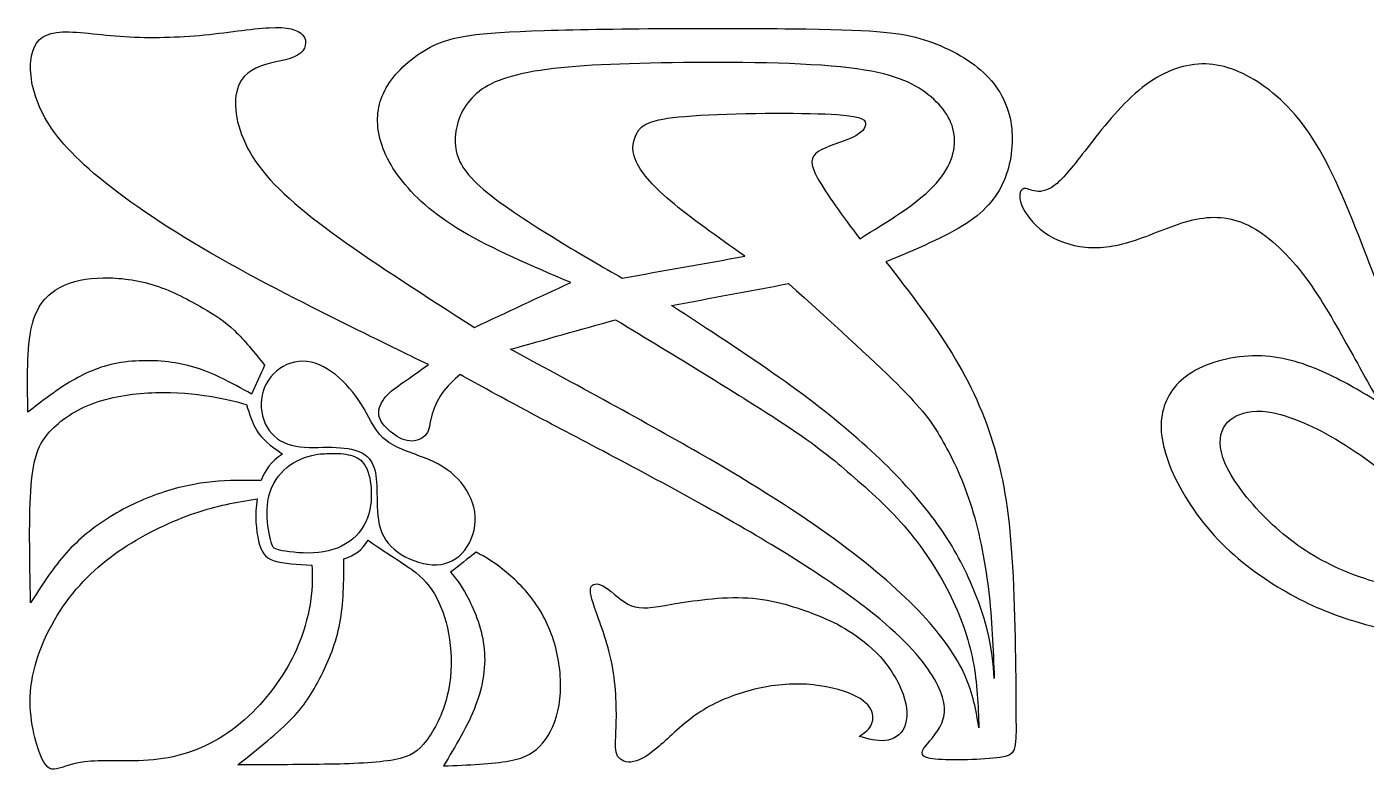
# Model space of a CAD drawing. Header units: millimetres. Extents: x -114 to 112, y -100 to 91.
# Drawn here: x -112.5 to -16.8, y 37.6 to 90.7 of the extents above; entities that cross this region are included whole.
import ezdxf

# ---------------------------------------------------------------- set-up
doc = ezdxf.new("R2010")
doc.units = ezdxf.units.MM
doc.header["$MEASUREMENT"] = 0

msp = doc.modelspace()

# ---------------------------------------------------------------- linework, layer by layer
at = {"color": 5, "linetype": 'ByBlock', "lineweight": -2}
for points, knots in [([(-75.626, 62.665), (-72.37, 60.947), (-67.178, 58.254), (-62.811, 55.775), (-58.444, 53.296), (-54.903, 51.03), (-52.442, 49.117), (-49.981, 47.202), (-48.601, 45.64), (-47.807, 44.364), (-47.013, 43.088), (-46.804, 42.099), (-47.039, 41.278), (-47.273, 40.458), (-47.95, 39.807), (-48.315, 39.325), (-48.679, 38.844), (-48.731, 38.531), (-46.466, 38.297), (-44.148, 38.375), (-42.989, 38.531), (-41.831, 38.687), (-41.831, 38.922), (-41.844, 41.383), (-41.857, 43.843), (-41.883, 48.531), (-42.299, 55.744), (-42.69, 58.27), (-43.38, 60.626), (-44.07, 62.983), (-45.06, 65.17), (-46.401, 67.357), (-47.742, 69.545), (-49.435, 71.732), (-51.127, 73.92), (-48.992, 74.805), (-46.856, 75.69), (-45.385, 76.654), (-43.914, 77.617), (-43.107, 78.659), (-42.625, 79.909), (-42.143, 81.159), (-41.987, 82.617), (-42.221, 83.932), (-42.456, 85.247), (-43.081, 86.419), (-44.161, 87.421), (-45.242, 88.424), (-46.778, 89.257), (-48.393, 89.765), (-50.007, 90.273), (-51.7, 90.455), (-56.817, 90.533), (-61.934, 90.611), (-70.475, 90.585), (-80.552, 90.273), (-82.089, 89.986), (-83.417, 89.348), (-84.745, 88.71), (-85.864, 87.721), (-86.555, 86.705), (-87.244, 85.69), (-87.505, 84.648), (-87.388, 83.515), (-87.271, 82.383), (-86.776, 81.159), (-85.825, 79.896), (-84.875, 78.633), (-83.469, 77.331), (-81.36, 76.081), (-79.25, 74.831), (-76.438, 73.633), (-73.626, 72.435), (-75.917, 71.368), (-78.209, 70.3), (-80.5, 69.233), (-83.964, 71.446), (-87.427, 73.659), (-90.161, 75.625), (-92.895, 77.591), (-94.9, 79.31), (-96.098, 81.055), (-97.296, 82.799), (-97.687, 84.57), (-97.53, 85.755), (-97.374, 86.94), (-96.671, 87.539), (-95.76, 87.877), (-94.848, 88.216), (-93.729, 88.294), (-93.117, 88.658), (-92.505, 89.023), (-92.4, 89.674), (-92.739, 90.09), (-93.078, 90.507), (-93.859, 90.689), (-96.437, 90.559), (-98.233, 90.247), (-100.121, 90.077), (-102.009, 89.908), (-103.988, 89.882), (-105.798, 90.012), (-107.608, 90.143), (-109.248, 90.429), (-110.329, 90.286), (-111.41, 90.143), (-111.931, 89.57), (-112.113, 88.619), (-112.295, 87.669), (-112.139, 86.341), (-111.54, 84.974), (-110.941, 83.607), (-109.899, 82.2), (-107.998, 80.521), (-106.098, 78.841), (-103.337, 76.888), (-99.965, 74.909), (-96.593, 72.93), (-92.609, 70.925), (-89.81, 69.532), (-87.01, 68.139), (-85.396, 67.357), (-83.781, 66.576), (-84.406, 66.134), (-85.031, 65.691), (-85.552, 65.326), (-86.073, 64.962), (-86.489, 64.675), (-86.815, 64.298), (-87.141, 63.92), (-87.375, 63.452), (-87.323, 63.009), (-87.271, 62.566), (-86.932, 62.15), (-86.515, 61.798), (-86.099, 61.446), (-85.604, 61.16), (-85.122, 61.121), (-84.641, 61.082), (-84.172, 61.29), (-83.937, 61.603), (-83.703, 61.915), (-83.703, 62.332), (-83.443, 63.373), (-83.182, 63.998), (-82.818, 64.519), (-82.453, 65.04), (-81.984, 65.457), (-81.516, 65.873), (-80.198, 65.129), (-78.88, 64.384), (-75.626, 62.665)], [0, 0, 0, 0, 0.018868, 0.018868, 0.018868, 0.037736, 0.037736, 0.037736, 0.056604, 0.056604, 0.056604, 0.075472, 0.075472, 0.075472, 0.09434, 0.09434, 0.09434, 0.113208, 0.113208, 0.132075, 0.132075, 0.132075, 0.150943, 0.150943, 0.150943, 0.169811, 0.169811, 0.188679, 0.188679, 0.188679, 0.207547, 0.207547, 0.207547, 0.226415, 0.226415, 0.226415, 0.245283, 0.245283, 0.245283, 0.264151, 0.264151, 0.264151, 0.283019, 0.283019, 0.283019, 0.301887, 0.301887, 0.301887, 0.320755, 0.320755, 0.320755, 0.339623, 0.339623, 0.339623, 0.358491, 0.358491, 0.377358, 0.377358, 0.377358, 0.396226, 0.396226, 0.396226, 0.415094, 0.415094, 0.415094, 0.433962, 0.433962, 0.433962, 0.45283, 0.45283, 0.45283, 0.471698, 0.471698, 0.471698, 0.490566, 0.490566, 0.490566, 0.509434, 0.509434, 0.509434, 0.528302, 0.528302, 0.528302, 0.54717, 0.54717, 0.54717, 0.566038, 0.566038, 0.566038, 0.584906, 0.584906, 0.584906, 0.603774, 0.603774, 0.603774, 0.622642, 0.622642, 0.641509, 0.641509, 0.641509, 0.660377, 0.660377, 0.660377, 0.679245, 0.679245, 0.679245, 0.698113, 0.698113, 0.698113, 0.716981, 0.716981, 0.716981, 0.735849, 0.735849, 0.735849, 0.754717, 0.754717, 0.754717, 0.773585, 0.773585, 0.773585, 0.792453, 0.792453, 0.792453, 0.811321, 0.811321, 0.811321, 0.830189, 0.830189, 0.830189, 0.849057, 0.849057, 0.849057, 0.867925, 0.867925, 0.867925, 0.886792, 0.886792, 0.886792, 0.90566, 0.90566, 0.90566, 0.924528, 0.924528, 0.943396, 0.943396, 0.943396, 0.962264, 0.962264, 0.962264, 1, 1, 1, 1]), ([(-74.55, 75.456), (-76.334, 76.55), (-78.495, 77.93), (-79.849, 79.076), (-81.203, 80.221), (-81.75, 81.133), (-81.854, 82.2), (-81.958, 83.268), (-81.62, 84.492), (-80.839, 85.429), (-80.058, 86.367), (-77.61, 87.669), (-71.36, 88.033), (-67.181, 88.112), (-63.001, 88.19), (-57.767, 88.164), (-54.382, 87.825), (-50.997, 87.487), (-49.46, 86.836), (-48.315, 86.002), (-47.169, 85.169), (-46.414, 84.153), (-46.257, 82.995), (-46.101, 81.836), (-46.544, 80.534), (-47.768, 79.271), (-48.992, 78.008), (-50.997, 76.784), (-53.002, 75.56), (-54.2, 77.175), (-55.398, 78.789), (-55.983, 79.844), (-56.569, 80.898), (-56.543, 81.393), (-55.957, 81.784), (-55.372, 82.174), (-54.226, 82.461), (-53.523, 82.786), (-52.82, 83.112), (-52.559, 83.476), (-52.585, 83.789), (-52.611, 84.101), (-52.924, 84.362), (-55.476, 84.466), (-58.028, 84.57), (-62.819, 84.518), (-65.449, 84.297), (-68.079, 84.075), (-68.548, 83.685), (-68.86, 83.164), (-69.173, 82.643), (-69.329, 81.992), (-69.004, 81.185), (-68.678, 80.378), (-67.871, 79.414), (-66.491, 78.242), (-65.11, 77.071), (-63.158, 75.69), (-61.204, 74.31), (-64.121, 73.789), (-67.038, 73.269), (-69.954, 72.748), (-71.36, 73.555), (-72.766, 74.362), (-74.55, 75.456)], [0, 0, 0, 0, 0.043478, 0.043478, 0.043478, 0.086957, 0.086957, 0.086957, 0.130435, 0.130435, 0.130435, 0.173913, 0.217391, 0.217391, 0.217391, 0.26087, 0.26087, 0.26087, 0.304348, 0.304348, 0.304348, 0.347826, 0.347826, 0.347826, 0.391304, 0.391304, 0.391304, 0.434783, 0.434783, 0.434783, 0.478261, 0.478261, 0.478261, 0.521739, 0.521739, 0.521739, 0.565217, 0.565217, 0.565217, 0.608696, 0.608696, 0.608696, 0.652174, 0.652174, 0.652174, 0.695652, 0.695652, 0.695652, 0.73913, 0.73913, 0.73913, 0.782609, 0.782609, 0.782609, 0.826087, 0.826087, 0.826087, 0.869565, 0.869565, 0.869565, 0.913043, 0.913043, 0.913043, 1, 1, 1, 1]), ([(-3.3, 51.017), (-4.353, 52.021), (-5.407, 53.026), (-6.569, 54.213), (-7.73, 55.401), (-9, 56.773), (-9.94, 58.043), (-10.879, 59.312), (-11.489, 60.481), (-12.632, 63.35), (-13.775, 66.22), (-15.451, 70.792), (-16.848, 74.41), (-18.244, 78.029), (-19.362, 80.696), (-20.657, 82.702), (-21.952, 84.709), (-23.425, 86.055), (-26.295, 87.782), (-27.692, 88.163), (-29.114, 87.997), (-30.536, 87.832), (-31.984, 87.121), (-33.342, 85.928), (-34.701, 84.734), (-35.971, 83.058), (-36.936, 81.814), (-37.901, 80.569), (-38.561, 79.756), (-39.133, 79.337), (-39.704, 78.918), (-40.187, 78.893), (-40.555, 78.969), (-40.923, 79.045), (-41.177, 79.223), (-41.368, 79.109), (-41.558, 78.995), (-41.685, 78.588), (-41.457, 77.991), (-41.228, 77.395), (-40.644, 76.607), (-39.831, 76.023), (-39.019, 75.439), (-37.977, 75.058), (-35.768, 74.855), (-34.6, 75.033), (-33.304, 75.464), (-32.009, 75.896), (-30.587, 76.582), (-29.228, 76.899), (-27.87, 77.217), (-26.574, 77.166), (-25.254, 76.518), (-23.933, 75.871), (-22.587, 74.626), (-21.394, 73.077), (-20.2, 71.528), (-19.159, 69.674), (-18.27, 68.087), (-17.381, 66.5), (-16.644, 65.179), (-15.908, 63.858), (-17.127, 64.595), (-18.346, 65.331), (-19.73, 65.966), (-21.114, 66.601), (-22.663, 67.134), (-24.327, 67.198), (-25.99, 67.261), (-27.768, 66.855), (-29.025, 66.169), (-30.282, 65.484), (-31.019, 64.519), (-31.324, 63.389), (-31.628, 62.258), (-31.501, 60.963), (-30.879, 59.389), (-30.257, 57.814), (-29.139, 55.96), (-27.704, 54.386), (-26.27, 52.811), (-24.517, 51.516), (-22.854, 50.525), (-21.19, 49.535), (-19.616, 48.849), (-17.648, 48.252), (-15.679, 47.656), (-13.317, 47.148), (-10.943, 46.995), (-8.568, 46.843), (-6.181, 47.046), (-3.997, 47.554), (-1.813, 48.062), (0.168, 48.875), (1.742, 49.738), (3.317, 50.602), (4.485, 51.516), (5.218, 52.167), (5.952, 52.818), (6.249, 53.206), (6.548, 53.594)], [0, 0, 0, 0, 0.028571, 0.028571, 0.028571, 0.057143, 0.057143, 0.057143, 0.085714, 0.085714, 0.085714, 0.114286, 0.114286, 0.114286, 0.142857, 0.142857, 0.142857, 0.171429, 0.171429, 0.2, 0.2, 0.2, 0.228571, 0.228571, 0.228571, 0.257143, 0.257143, 0.257143, 0.285714, 0.285714, 0.285714, 0.314286, 0.314286, 0.314286, 0.342857, 0.342857, 0.342857, 0.371429, 0.371429, 0.371429, 0.4, 0.4, 0.4, 0.428571, 0.428571, 0.457143, 0.457143, 0.457143, 0.485714, 0.485714, 0.485714, 0.514286, 0.514286, 0.514286, 0.542857, 0.542857, 0.542857, 0.571429, 0.571429, 0.571429, 0.6, 0.6, 0.6, 0.628571, 0.628571, 0.628571, 0.657143, 0.657143, 0.657143, 0.685714, 0.685714, 0.685714, 0.714286, 0.714286, 0.714286, 0.742857, 0.742857, 0.742857, 0.771429, 0.771429, 0.771429, 0.8, 0.8, 0.8, 0.828571, 0.828571, 0.828571, 0.857143, 0.857143, 0.857143, 0.885714, 0.885714, 0.885714, 0.914286, 0.914286, 0.914286, 0.942857, 0.942857, 0.942857, 1, 1, 1, 1]), ([(-99.916, 70.632), (-100.846, 71.172), (-102.043, 71.823), (-103.292, 72.226), (-104.541, 72.629), (-105.842, 72.785), (-107.007, 72.766), (-108.171, 72.746), (-109.199, 72.551), (-110.09, 72.076), (-110.981, 71.601), (-111.736, 70.847), (-112.094, 69.318), (-112.452, 67.789), (-112.412, 65.486), (-112.373, 63.184), (-111.398, 63.938), (-110.422, 64.693), (-109.394, 65.317), (-108.366, 65.942), (-107.286, 66.436), (-105.979, 66.677), (-104.671, 66.917), (-103.136, 66.904), (-101.861, 66.696), (-100.586, 66.488), (-99.571, 66.085), (-98.706, 65.682), (-97.841, 65.278), (-97.125, 64.875), (-96.409, 64.472), (-96.097, 65.161), (-95.785, 65.851), (-95.473, 66.54), (-96.201, 67.438), (-96.93, 68.336), (-97.626, 68.999), (-98.322, 69.663), (-98.986, 70.092), (-99.916, 70.632)], [0, 0, 0, 0, 0.071429, 0.071429, 0.071429, 0.142857, 0.142857, 0.142857, 0.214286, 0.214286, 0.214286, 0.285714, 0.285714, 0.285714, 0.357143, 0.357143, 0.357143, 0.428571, 0.428571, 0.428571, 0.5, 0.5, 0.5, 0.571429, 0.571429, 0.571429, 0.642857, 0.642857, 0.642857, 0.714286, 0.714286, 0.714286, 0.785714, 0.785714, 0.785714, 0.857143, 0.857143, 0.857143, 1, 1, 1, 1]), ([(-50.333, 65.196), (-52.143, 66.993), (-55.111, 69.675), (-58.08, 72.357), (-60.866, 71.836), (-63.652, 71.316), (-66.439, 70.795), (-63.756, 69.05), (-61.074, 67.305), (-58.757, 65.665), (-56.439, 64.024), (-54.486, 62.488), (-52.794, 60.978), (-51.101, 59.468), (-49.669, 57.983), (-48.497, 56.551), (-47.325, 55.119), (-46.414, 53.739), (-45.646, 52.215), (-44.877, 50.692), (-44.252, 49.025), (-43.901, 47.658), (-43.549, 46.291), (-43.471, 45.223), (-43.393, 44.156), (-43.471, 46.265), (-43.549, 48.374), (-43.81, 50.523), (-44.07, 52.671), (-44.513, 54.858), (-45.112, 56.707), (-45.711, 58.556), (-46.466, 60.066), (-47.169, 61.277), (-47.872, 62.488), (-48.523, 63.399), (-50.333, 65.196)], [0, 0, 0, 0, 0.076923, 0.076923, 0.076923, 0.153846, 0.153846, 0.153846, 0.230769, 0.230769, 0.230769, 0.307692, 0.307692, 0.307692, 0.384615, 0.384615, 0.384615, 0.461538, 0.461538, 0.461538, 0.538462, 0.538462, 0.538462, 0.615385, 0.615385, 0.615385, 0.692308, 0.692308, 0.692308, 0.769231, 0.769231, 0.769231, 0.846154, 0.846154, 0.846154, 1, 1, 1, 1]), ([(-58.946, 62.69), (-61.673, 64.467), (-66.048, 67.123), (-70.423, 69.779), (-72.923, 69.076), (-75.422, 68.373), (-77.922, 67.67), (-72.818, 64.91), (-67.715, 62.15), (-63.704, 59.819), (-59.694, 57.488), (-56.778, 55.587), (-54.356, 53.791), (-51.934, 51.994), (-50.007, 50.301), (-47.091, 47.177), (-46.101, 45.744), (-45.502, 44.416), (-44.903, 43.088), (-44.695, 41.864), (-44.487, 40.64), (-44.546, 42.236), (-44.604, 43.831), (-44.917, 45.432), (-45.229, 47.034), (-45.796, 48.641), (-46.625, 50.279), (-47.455, 51.916), (-48.549, 53.582), (-49.832, 55.06), (-51.114, 56.538), (-52.585, 57.827), (-53.861, 58.92), (-55.137, 60.014), (-56.218, 60.913), (-58.946, 62.69)], [0, 0, 0, 0, 0.076923, 0.076923, 0.076923, 0.153846, 0.153846, 0.153846, 0.230769, 0.230769, 0.230769, 0.307692, 0.307692, 0.307692, 0.384615, 0.384615, 0.461538, 0.461538, 0.461538, 0.538462, 0.538462, 0.538462, 0.615385, 0.615385, 0.615385, 0.692308, 0.692308, 0.692308, 0.769231, 0.769231, 0.769231, 0.846154, 0.846154, 0.846154, 1, 1, 1, 1]), ([(-90.151, 65.636), (-89.449, 65.018), (-88.85, 64.237), (-88.375, 63.411), (-87.901, 62.585), (-87.549, 61.713), (-86.762, 61.121), (-85.975, 60.529), (-84.752, 60.217), (-83.763, 59.794), (-82.774, 59.371), (-82.02, 58.838), (-81.447, 58.148), (-80.875, 57.459), (-80.484, 56.613), (-80.439, 55.741), (-80.393, 54.87), (-80.693, 53.972), (-81.681, 52.697), (-82.371, 52.32), (-83.197, 52.287), (-84.023, 52.255), (-84.986, 52.567), (-85.721, 53.022), (-86.456, 53.478), (-86.964, 54.076), (-87.211, 54.857), (-87.458, 55.637), (-87.445, 56.6), (-87.458, 57.381), (-87.471, 58.161), (-87.51, 58.76), (-87.673, 59.241), (-87.835, 59.723), (-88.122, 60.087), (-88.623, 60.321), (-89.124, 60.555), (-89.839, 60.659), (-90.672, 60.672), (-91.504, 60.685), (-92.454, 60.607), (-93.254, 60.75), (-94.055, 60.894), (-94.705, 61.258), (-95.141, 61.863), (-95.577, 62.468), (-95.798, 63.314), (-95.707, 64.101), (-95.616, 64.888), (-95.212, 65.616), (-94.62, 66.117), (-94.029, 66.618), (-93.248, 66.892), (-92.454, 66.8), (-91.661, 66.709), (-90.854, 66.254), (-90.151, 65.636)], [0, 0, 0, 0, 0.05, 0.05, 0.05, 0.1, 0.1, 0.1, 0.15, 0.15, 0.15, 0.2, 0.2, 0.2, 0.25, 0.25, 0.25, 0.3, 0.3, 0.35, 0.35, 0.35, 0.4, 0.4, 0.4, 0.45, 0.45, 0.45, 0.5, 0.5, 0.5, 0.55, 0.55, 0.55, 0.6, 0.6, 0.6, 0.65, 0.65, 0.65, 0.7, 0.7, 0.7, 0.75, 0.75, 0.75, 0.8, 0.8, 0.8, 0.85, 0.85, 0.85, 0.9, 0.9, 0.9, 1, 1, 1, 1]), ([(-99.389, 64.315), (-100.456, 64.485), (-101.809, 64.615), (-104.71, 64.537), (-106.258, 64.328), (-107.599, 63.847), (-108.939, 63.366), (-110.071, 62.611), (-110.832, 61.765), (-111.593, 60.92), (-111.983, 59.983), (-112.146, 57.934), (-112.308, 55.884), (-112.243, 52.723), (-112.178, 49.561), (-111.437, 50.732), (-110.695, 51.903), (-109.81, 52.925), (-108.926, 53.946), (-107.898, 54.818), (-106.714, 55.572), (-105.53, 56.327), (-104.19, 56.964), (-102.895, 57.407), (-101.601, 57.849), (-100.352, 58.096), (-99.194, 58.213), (-98.036, 58.331), (-96.969, 58.318), (-95.73, 58.304), (-95.461, 58.994), (-95.019, 59.684), (-94.193, 60.181), (-95.106, 60.814), (-95.635, 61.255), (-96.363, 62.374), (-96.562, 63.052), (-96.761, 63.73), (-97.541, 63.938), (-98.322, 64.146), (-99.389, 64.315)], [0, 0, 0, 0, 0.066667, 0.066667, 0.133333, 0.133333, 0.133333, 0.2, 0.2, 0.2, 0.266667, 0.266667, 0.266667, 0.333333, 0.333333, 0.333333, 0.4, 0.4, 0.4, 0.466667, 0.466667, 0.466667, 0.533333, 0.533333, 0.533333, 0.6, 0.6, 0.6, 0.666667, 0.666667, 0.666667, 0.733333, 0.733333, 0.733333, 0.8, 0.8, 0.866667, 0.866667, 0.866667, 1, 1, 1, 1]), ([(3.765, 54.827), (3.161, 54.325), (2.556, 53.822), (1.645, 53.26), (0.734, 52.698), (-0.484, 52.076), (-1.803, 51.55), (-3.123, 51.023), (-4.544, 50.591), (-8.199, 50.097), (-10.432, 50.033), (-12.614, 50.306), (-14.797, 50.579), (-16.929, 51.188), (-18.718, 51.975), (-20.507, 52.761), (-21.954, 53.726), (-23.28, 54.918), (-24.606, 56.111), (-25.811, 57.532), (-26.502, 58.719), (-27.194, 59.905), (-27.372, 60.857), (-27.213, 61.567), (-27.055, 62.278), (-26.56, 62.747), (-25.868, 63.02), (-25.177, 63.293), (-24.288, 63.369), (-22.962, 63.008), (-21.636, 62.646), (-19.873, 61.847), (-17.963, 60.597), (-16.053, 59.347), (-13.998, 57.646), (-12.266, 56.098), (-10.534, 54.55), (-9.125, 53.155), (-8.214, 52.232), (-7.303, 51.31), (-6.89, 50.861), (-6.674, 50.624), (-6.458, 50.388), (-6.439, 50.362), (-6.42, 50.338)], [0, 0, 0, 0, 0.0625, 0.0625, 0.0625, 0.125, 0.125, 0.125, 0.1875, 0.1875, 0.25, 0.25, 0.25, 0.3125, 0.3125, 0.3125, 0.375, 0.375, 0.375, 0.4375, 0.4375, 0.4375, 0.5, 0.5, 0.5, 0.5625, 0.5625, 0.5625, 0.625, 0.625, 0.625, 0.6875, 0.6875, 0.6875, 0.75, 0.75, 0.75, 0.8125, 0.8125, 0.8125, 0.875, 0.875, 0.875, 1, 1, 1, 1]), ([(-89.503, 60.144), (-89.728, 60.193), (-90.184, 60.25), (-90.926, 60.224), (-91.667, 60.197), (-92.467, 60.061), (-93.16, 59.71), (-93.853, 59.358), (-94.438, 58.792), (-94.803, 58.135), (-95.167, 57.478), (-95.31, 56.73), (-95.304, 55.946), (-95.297, 55.162), (-95.141, 54.343), (-95.014, 53.9), (-94.887, 53.458), (-94.79, 53.393), (-94.214, 53.292), (-93.638, 53.191), (-92.584, 53.055), (-91.628, 53.155), (-90.672, 53.256), (-89.813, 53.595), (-89.179, 54.135), (-88.545, 54.675), (-88.135, 55.416), (-87.962, 56.223), (-87.79, 57.029), (-87.92, 58.773), (-88.279, 59.347), (-88.543, 59.712), (-88.833, 59.957), (-89.278, 60.096), (-89.503, 60.144)], [0, 0, 0, 0, 0.09375, 0.1875, 0.1875, 0.25, 0.25, 0.25, 0.3125, 0.3125, 0.3125, 0.375, 0.375, 0.375, 0.4375, 0.4375, 0.4375, 0.5, 0.5, 0.5, 0.5625, 0.5625, 0.5625, 0.625, 0.625, 0.625, 0.6875, 0.6875, 0.6875, 0.75, 0.8125, 0.8125, 0.90625, 1, 1, 1, 1]), ([(-100.453, 55.972), (-102.054, 55.425), (-103.933, 54.556), (-105.588, 53.457), (-107.243, 52.359), (-108.676, 51.03), (-111.019, 47.619), (-111.931, 45.536), (-112.152, 43.583), (-112.373, 41.63), (-111.905, 39.807), (-111.514, 38.805), (-111.123, 37.802), (-110.811, 37.62), (-110.329, 37.711), (-109.847, 37.802), (-109.196, 38.167), (-107.881, 38.258), (-106.566, 38.349), (-104.587, 38.167), (-102.712, 38.453), (-100.838, 38.739), (-99.067, 39.495), (-97.491, 40.732), (-95.916, 41.969), (-94.536, 43.687), (-93.65, 45.328), (-92.765, 46.968), (-92.374, 48.531), (-92.199, 49.672), (-92.024, 50.813), (-92.065, 51.532), (-92.105, 52.252), (-93.117, 52.305), (-94.129, 52.358), (-95.479, 52.794), (-95.73, 53.216), (-96.084, 54.735), (-96.187, 55.832), (-96.015, 56.993), (-97.527, 56.743), (-98.852, 56.519), (-100.453, 55.972)], [0, 0, 0, 0, 0.0625, 0.0625, 0.0625, 0.125, 0.125, 0.1875, 0.1875, 0.1875, 0.25, 0.25, 0.25, 0.3125, 0.3125, 0.3125, 0.375, 0.375, 0.375, 0.4375, 0.4375, 0.4375, 0.5, 0.5, 0.5, 0.5625, 0.5625, 0.5625, 0.625, 0.625, 0.625, 0.6875, 0.6875, 0.6875, 0.75, 0.75, 0.8125, 0.8125, 0.875, 0.875, 0.875, 1, 1, 1, 1]), ([(-89.813, 52.703), (-89.826, 51.11), (-89.852, 47.922), (-90.893, 45.476), (-91.426, 44.396), (-91.96, 43.316), (-92.506, 42.38), (-93.502, 41.339), (-94.497, 40.298), (-95.941, 39.153), (-97.385, 38.008), (-95.278, 38.008), (-93.17, 38.008), (-91.205, 38.041), (-89.241, 38.073), (-87.419, 38.138), (-86.229, 38.366), (-85.038, 38.594), (-84.479, 38.984), (-83.913, 39.745), (-83.347, 40.506), (-82.774, 41.638), (-82.462, 42.848), (-82.15, 44.058), (-82.098, 45.346), (-82.221, 46.517), (-82.345, 47.688), (-82.644, 48.742), (-83.041, 49.6), (-83.438, 50.459), (-83.932, 51.123), (-84.693, 51.734), (-85.455, 52.346), (-86.482, 52.905), (-88.087, 54.042), (-88.48, 53.363), (-89.045, 52.957), (-89.813, 52.703)], [0, 0, 0, 0, 0.071429, 0.142857, 0.142857, 0.142857, 0.214286, 0.214286, 0.214286, 0.285714, 0.285714, 0.285714, 0.357143, 0.357143, 0.357143, 0.428571, 0.428571, 0.428571, 0.5, 0.5, 0.5, 0.571429, 0.571429, 0.571429, 0.642857, 0.642857, 0.642857, 0.714286, 0.714286, 0.714286, 0.785714, 0.785714, 0.785714, 0.857143, 0.857143, 0.857143, 1, 1, 1, 1]), ([(-78.344, 51.858), (-77.596, 51.253), (-76.737, 50.407), (-76.061, 49.405), (-75.384, 48.403), (-74.89, 47.245), (-74.61, 45.996), (-74.33, 44.747), (-74.265, 43.407), (-74.454, 42.275), (-74.643, 41.144), (-75.085, 40.22), (-75.625, 39.563), (-76.165, 38.906), (-76.802, 38.515), (-79.196, 38.06), (-80.953, 37.995), (-82.709, 37.93), (-81.838, 39.361), (-80.966, 40.792), (-80.419, 42.23), (-79.873, 43.668), (-79.652, 45.112), (-79.827, 46.497), (-80.003, 47.883), (-80.576, 49.21), (-81.037, 50.075), (-81.499, 50.941), (-81.851, 51.344), (-82.202, 51.747), (-81.59, 52.229), (-80.979, 52.71), (-80.367, 53.191), (-79.73, 52.827), (-79.092, 52.463), (-78.344, 51.858)], [0, 0, 0, 0, 0.076923, 0.076923, 0.076923, 0.153846, 0.153846, 0.153846, 0.230769, 0.230769, 0.230769, 0.307692, 0.307692, 0.307692, 0.384615, 0.384615, 0.461538, 0.461538, 0.461538, 0.538462, 0.538462, 0.538462, 0.615385, 0.615385, 0.615385, 0.692308, 0.692308, 0.692308, 0.769231, 0.769231, 0.769231, 0.846154, 0.846154, 0.846154, 1, 1, 1, 1]), ([(-56.246, 48.768), (-57.391, 49.21), (-59.082, 49.796), (-60.982, 49.919), (-62.881, 50.043), (-64.989, 49.704), (-66.414, 49.464), (-67.838, 49.223), (-68.58, 49.08), (-69.282, 49.36), (-69.985, 49.639), (-70.648, 50.342), (-71.149, 50.674), (-71.65, 51.006), (-71.989, 50.967), (-72.138, 50.758), (-72.288, 50.55), (-72.249, 50.173), (-71.924, 49.23), (-71.598, 48.286), (-70.987, 46.777), (-70.675, 45.164), (-70.362, 43.551), (-70.349, 41.833), (-70.414, 39.621), (-70.492, 39.127), (-70.343, 38.763), (-70.193, 38.398), (-69.816, 38.164), (-69.328, 38.203), (-68.84, 38.242), (-68.241, 38.554), (-67.48, 39.192), (-66.719, 39.829), (-65.796, 40.792), (-64.742, 41.54), (-63.688, 42.288), (-62.504, 42.822), (-61.235, 43.199), (-59.967, 43.576), (-58.614, 43.798), (-57.293, 43.772), (-55.973, 43.746), (-54.684, 43.472), (-53.8, 43.134), (-52.915, 42.796), (-52.434, 42.393), (-52.212, 41.97), (-51.991, 41.547), (-52.03, 41.104), (-52.212, 40.779), (-52.395, 40.454), (-52.72, 40.246), (-53.045, 40.038), (-52.408, 39.855), (-51.77, 39.673), (-51.185, 39.738), (-50.599, 39.804), (-50.066, 40.116), (-49.812, 40.695), (-49.558, 41.274), (-49.584, 42.119), (-49.903, 43.037), (-50.222, 43.954), (-50.833, 44.943), (-51.549, 45.736), (-52.264, 46.53), (-53.084, 47.128), (-53.793, 47.577), (-54.502, 48.026), (-55.101, 48.325), (-56.246, 48.768)], [0, 0, 0, 0, 0.04, 0.04, 0.04, 0.08, 0.08, 0.08, 0.12, 0.12, 0.12, 0.16, 0.16, 0.16, 0.2, 0.2, 0.2, 0.24, 0.24, 0.24, 0.28, 0.28, 0.28, 0.32, 0.32, 0.36, 0.36, 0.36, 0.4, 0.4, 0.4, 0.44, 0.44, 0.44, 0.48, 0.48, 0.48, 0.52, 0.52, 0.52, 0.56, 0.56, 0.56, 0.6, 0.6, 0.6, 0.64, 0.64, 0.64, 0.68, 0.68, 0.68, 0.72, 0.72, 0.72, 0.76, 0.76, 0.76, 0.8, 0.8, 0.8, 0.84, 0.84, 0.84, 0.88, 0.88, 0.88, 0.92, 0.92, 0.92, 1, 1, 1, 1])]:
    msp.add_open_spline(points, degree=3, knots=knots, dxfattribs=at)

doc.saveas('drawing.dxf')
